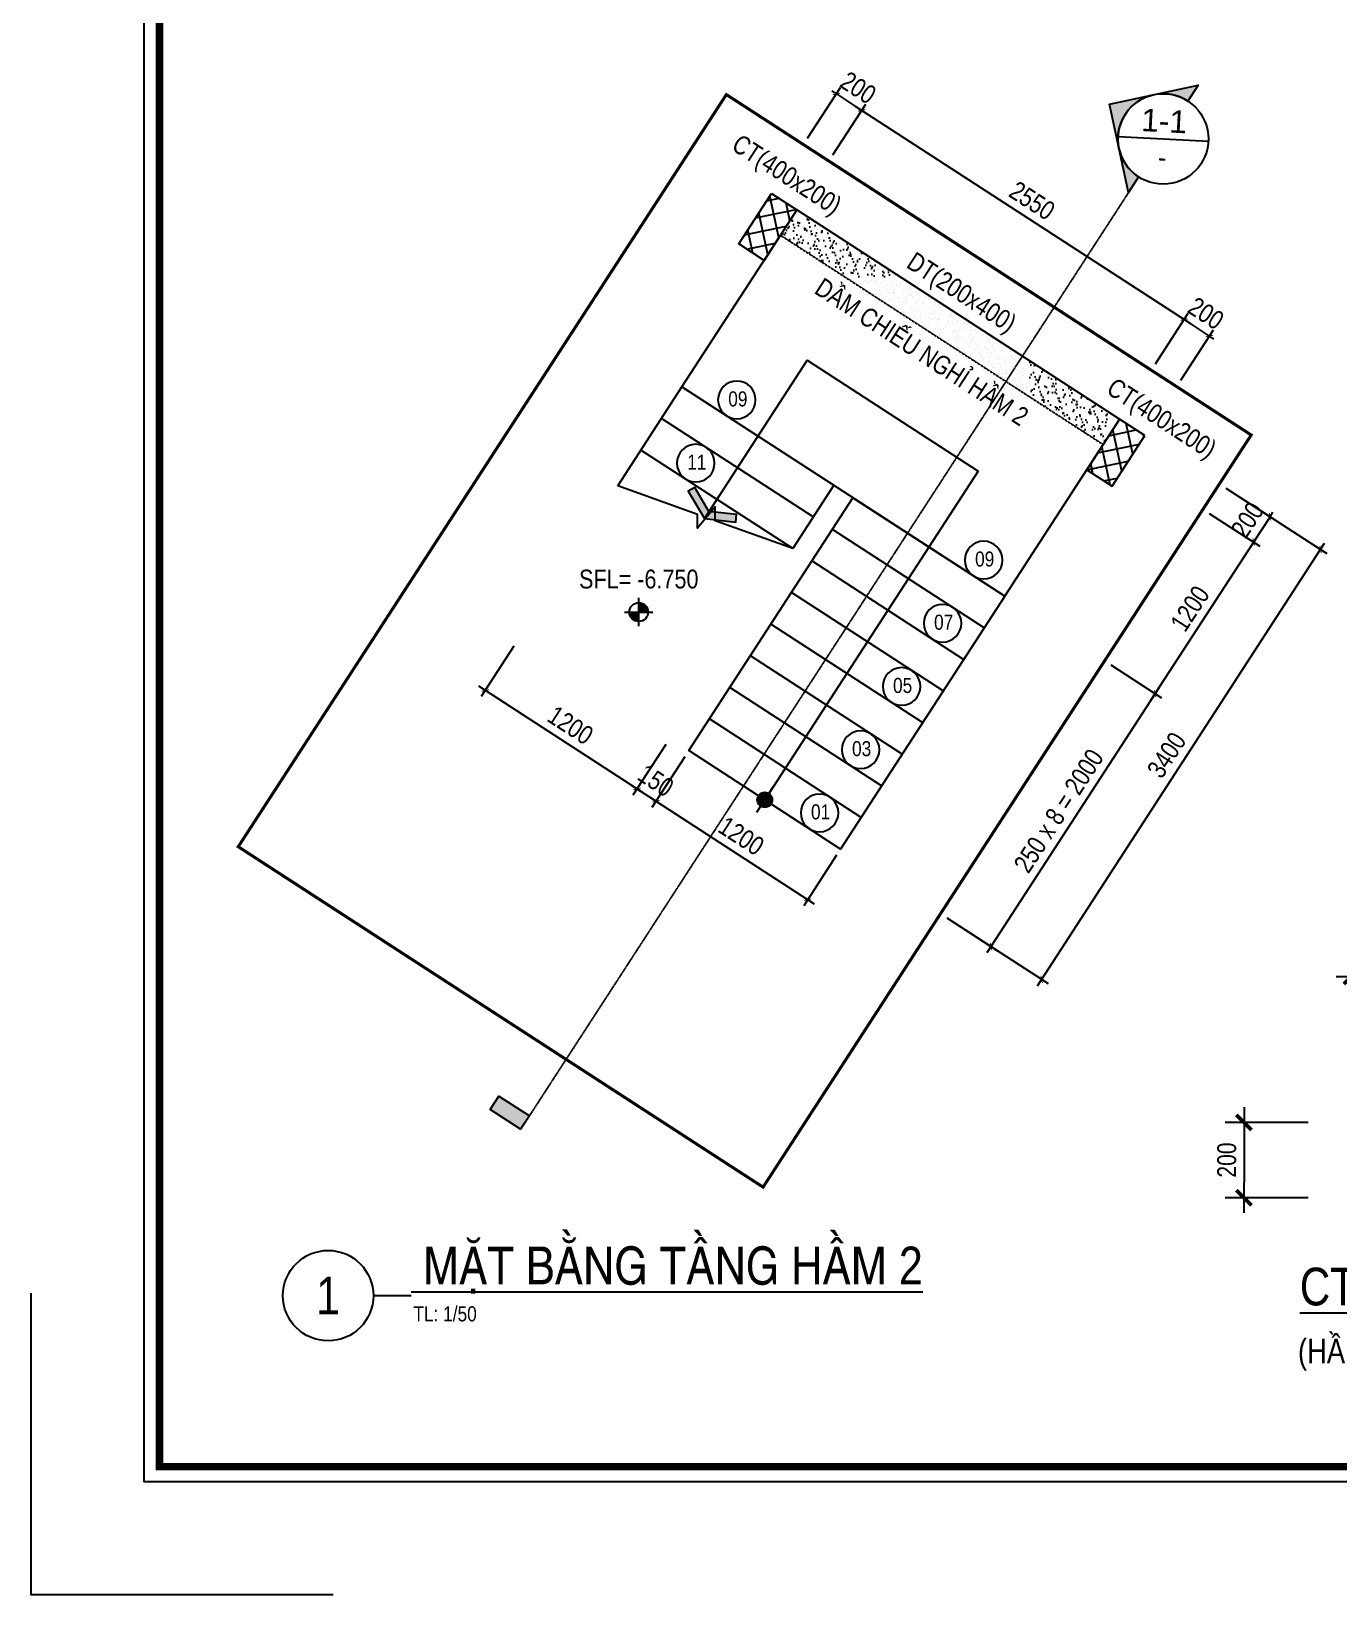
# Model space of a CAD drawing. Header units: millimetres. Extents: x 379264 to 1158416, y -283062 to 356890.
# Drawn here: x 1114380 to 1123054, y -31152 to -20778 of the extents above; entities that cross this region are included whole.
import ezdxf
from ezdxf.enums import TextEntityAlignment as Align

# ---------------------------------------------------------------- set-up
doc = ezdxf.new("R2010")
doc.units = ezdxf.units.MM
for name, pattern in [('BLOCK A - CHI TIET THANG 4$0$HIDDEN', [0.375, 0.25, -0.125]), ('CHI TIET THANG SAN VUON$0$$0$HIDDEN', [0.375, 0.25, -0.125]), ('HIDDEN', [9.525, 6.35, -3.175])]:
    doc.linetypes.add(name, pattern=pattern)
for name, color, linetype in [('01PM. TEXT A', 3, 'Continuous'), ('02PM. TEXT B', 4, 'Continuous'), ('04PM. THIN', 7, 'Continuous'), ('05PM. FRAME', 4, 'Continuous'), ('06PM. HIDDEN', 4, 'HIDDEN'), ('07PM. WACO', 6, 'Continuous'), ('08PM. SSS X', 6, 'Continuous'), ('10PM. REBAR', 1, 'Continuous'), ('11PM. DIM', 2, 'Continuous'), ('13PM. HATCH', 8, 'Continuous'), ('CHI TIET THANG SAN VUON$0$Number Step', 94, 'Continuous')]:
    doc.layers.add(name, color=color, linetype=linetype)
doc.styles.add('[PMDC2013]STYLE', font='arial.ttf', dxfattribs={"width": 0.8})
doc.styles.add('CHI TIET THANG SAN VUON$0$$0$Title Block Bold', font='VHELVEB_0.TTF')
doc.styles.add('CHI TIET THANG SAN VUON$0$VNI-HelveC', font='VHELVCN_0.TTF')
doc.styles.add('CHI TIET THANG SAN VUON$0$VNI-HelveCB', font='VHELVCB_0.TTF')
doc.dimstyles.new('20', dxfattribs={"dimtxt": 250, "dimasz": 200, "dimexe": 250, "dimexo": 0, "dimgap": 100, "dimtad": 1, "dimdec": 0, "dimlfac": 0.2, "dimzin": 0, "dimdsep": 46, "dimtxsty": '[PMDC2013]STYLE', "dimblk": 'TICK', "dimcen": 0, "dimdle": 300, "dimclrd": 2, "dimclre": 2, "dimclrt": 4, "dimadec": 0, "dimazin": 0, "dimtfac": 0.004, "dimtdec": 0, "dimtix": 1, "dimtmove": 2, "dimatfit": 3, "dimldrblk": 'TICK', "dimfxl": 1, "dimtvp": 0.8, "dimtolj": 1, "dimtzin": 0, "dimarcsym": 0})
doc.dimstyles.new('BLOCK A - CHI TIET THANG 1$0$Dim 50 (A1-A2)', dxfattribs={"dimscale": 50, "dimtxt": 2.5, "dimasz": 0.7, "dimexe": 1, "dimexo": 1, "dimgap": 1, "dimtad": 1, "dimdec": 0, "dimzin": 12, "dimdsep": 46, "dimtxsty": '[PMDC2013]STYLE', "dimblk": 'ARCHTICK', "dimcen": 0, "dimdle": 1, "dimclrd": 2, "dimclre": 2, "dimclrt": 4, "dimadec": 0, "dimazin": 0, "dimtfac": 1, "dimtdec": 0, "dimtix": 1, "dimtmove": 2, "dimatfit": 3, "dimldrblk": 'ARCHTICK', "dimfxl": 1, "dimtolj": 1, "dimtzin": 0, "dimarcsym": 0})

# ---------------------------------------------------------------- blocks, each defined once
blk = doc.blocks.new('CHI TIET THANG SAN VUON$0$HTT-Title')
at = {"lineweight": -2}
blk.add_line((6, 0), (11, 0), dxfattribs=at)
at = {"linetype": 'ByBlock', "lineweight": -2}
blk.add_circle((0, 0), 6, dxfattribs=at)
at = {"linetype": 'ByBlock', "lineweight": -2, "style": 'CHI TIET THANG SAN VUON$0$VNI-HelveCB'}
blk.add_attdef('DWG.NAME', text='', height=5, dxfattribs=at).set_placement((11, 0), align=Align.BOTTOM_LEFT)
blk.add_attdef('NUMBER', text='', height=5, dxfattribs=at).set_placement((0, 0), align=Align.MIDDLE_CENTER)
at = {"linetype": 'ByBlock', "lineweight": -2, "style": 'CHI TIET THANG SAN VUON$0$VNI-HelveC'}
blk.add_attdef('SCALE', text='', height=2, dxfattribs=at).set_placement((11.32, -1.41), align=Align.TOP_LEFT)
blk = doc.blocks.new('MB Ham 2$0$Arrow 60')
at = {"linetype": 'ByBlock', "lineweight": -2}
h = blk.add_hatch(color=0, dxfattribs=at)
h.paths.add_polyline_path([(1.88, 0.94), (1.65, 1.38), (0, 0.56), (-1.65, 1.38), (-1.88, 0.94), (0, 0)], flags=17)
h.paths.add_polyline_path([(1.65, 1.38), (1.88, 0.94), (0, 0), (-1.88, 0.94), (-1.65, 1.38), (0, 0.56)])
blk.add_hatch(color=0, dxfattribs=at).paths.add_polyline_path([(1.65, 1.38), (1.88, 0.94), (0, 0), (-1.88, 0.94), (-1.65, 1.38), (0, 0.56)])
at = {"color": 0, "linetype": 'ByBlock', "lineweight": -2}
blk.add_lwpolyline([(1.65, 1.38), (1.88, 0.94), (0, 0), (-1.88, 0.94), (-1.65, 1.38), (0, 0.56)], close=True, dxfattribs=at)
blk = doc.blocks.new('MB Ham 2$0$Dot')
at = {"linetype": 'ByBlock', "lineweight": -2}
h = blk.add_hatch(color=0, dxfattribs=at)
edge = h.paths.add_edge_path()
edge.add_arc((0, 0), 0.5, 0, 360)
at = {"color": 0, "linetype": 'ByBlock', "lineweight": -2}
blk.add_line((0, -1), (0, 1), dxfattribs=at)
blk.add_circle((0, 0), 0.5, dxfattribs=at)
blk = doc.blocks.new('_ArchTick')
at = {"color": 0, "linetype": 'ByBlock', "const_width": 0.15}
blk.add_lwpolyline([(-0.5, -0.5), (0.5, 0.5)], dxfattribs=at)
blk = doc.blocks.new('*D1445')
at = {"layer": '11PM. DIM', "color": 2, "lineweight": -2, "transparency": 16777216}
for p, q in [((1118715, -25593), (1118497, -25928)), ((1118483, -25859), (1119573, -26567)), ((1119722, -26246), (1119504, -26582))]:
    blk.add_line(p, q, dxfattribs=at)
at = {"layer": 'Defpoints', "color": 0, "transparency": 16777216}
for p in [(1118742, -25551), (1119749, -26204), (1119531, -26540)]:
    blk.add_point(p, dxfattribs=at)
at = {"layer": '11PM. DIM', "color": 2, "lineweight": -2, "transparency": 16777216, "xscale": 35, "yscale": 35, "zscale": 35}
for p, rotation in [((1118525, -25887), 147.0250436049412), ((1119531, -26540), 327.0250436049412)]:
    blk.add_blockref('_ArchTick', p, dxfattribs=dict(at, rotation=rotation))
at = {"layer": '11PM. DIM', "color": 4, "transparency": 16777216, "insert": (1119090, -26118), "char_height": 125, "attachment_point": 5, "rotation": 327.025, "style": '[PMDC2013]STYLE'}
blk.add_mtext('\\A1;1200', dxfattribs=at)
blk = doc.blocks.new('*D1446')
at = {"layer": '11PM. DIM', "color": 2, "lineweight": -2, "transparency": 16777216}
for p, q in [((1117582, -24858), (1117364, -25193)), ((1118440, -25832), (1117350, -25124)), ((1118589, -25511), (1118371, -25847))]:
    blk.add_line(p, q, dxfattribs=at)
at = {"layer": 'Defpoints', "color": 0, "transparency": 16777216}
for p in [(1117609, -24816), (1117392, -25152), (1118616, -25469)]:
    blk.add_point(p, dxfattribs=at)
at = {"layer": '11PM. DIM', "color": 2, "lineweight": -2, "transparency": 16777216, "xscale": 35, "yscale": 35, "zscale": 35}
for p, rotation in [((1117392, -25152), 147.0250436049412), ((1118398, -25805), 327.0250436049412)]:
    blk.add_blockref('_ArchTick', p, dxfattribs=dict(at, rotation=rotation))
at = {"layer": '11PM. DIM', "color": 4, "transparency": 16777216, "insert": (1117957, -25383), "char_height": 125, "attachment_point": 5, "rotation": 327.025, "style": '[PMDC2013]STYLE'}
blk.add_mtext('\\A1;1200', dxfattribs=at)
blk = doc.blocks.new('*D1447')
at = {"layer": '11PM. DIM', "color": 2, "lineweight": -2, "transparency": 16777216}
for p, q in [((1118589, -25511), (1118371, -25847)), ((1118715, -25593), (1118497, -25928)), ((1118398, -25805), (1118369, -25786)), ((1118398, -25805), (1118525, -25887)), ((1118525, -25887), (1118554, -25906))]:
    blk.add_line(p, q, dxfattribs=at)
at = {"layer": 'Defpoints', "color": 0, "transparency": 16777216}
for p in [(1118616, -25469), (1118742, -25551), (1118525, -25887)]:
    blk.add_point(p, dxfattribs=at)
at = {"layer": '11PM. DIM', "color": 2, "lineweight": -2, "transparency": 16777216, "xscale": 35, "yscale": 35, "zscale": 35}
for p, rotation in [((1118398, -25805), 327.0250436049412), ((1118525, -25887), 147.0250436049412)]:
    blk.add_blockref('_ArchTick', p, dxfattribs=dict(at, rotation=rotation))
at = {"layer": '11PM. DIM', "color": 4, "transparency": 16777216, "insert": (1118523, -25750), "char_height": 125, "attachment_point": 5, "rotation": 327.025, "style": '[PMDC2013]STYLE'}
blk.add_mtext('\\A1;150', dxfattribs=at)
blk = doc.blocks.new('*D1448')
at = {"layer": '11PM. DIM', "color": 2, "lineweight": -2, "transparency": 16777216}
for p, q in [((1119698, -21597), (1119916, -21261)), ((1119846, -21276), (1122070, -22718)), ((1121837, -22985), (1122055, -22649))]:
    blk.add_line(p, q, dxfattribs=at)
at = {"layer": 'Defpoints', "color": 0, "transparency": 16777216}
for p in [(1119671, -21639), (1122028, -22691), (1121810, -23027)]:
    blk.add_point(p, dxfattribs=at)
at = {"layer": '11PM. DIM', "color": 2, "lineweight": -2, "transparency": 16777216, "xscale": 35, "yscale": 35, "zscale": 35}
for p, rotation in [((1119888, -21303), 147.0250436049412), ((1122028, -22691), 327.0250436049412)]:
    blk.add_blockref('_ArchTick', p, dxfattribs=dict(at, rotation=rotation))
at = {"layer": '11PM. DIM', "color": 4, "transparency": 16777216, "insert": (1121020, -21902), "char_height": 125, "attachment_point": 5, "rotation": 327.025, "style": '[PMDC2013]STYLE'}
blk.add_mtext('\\A1;2550', dxfattribs=at)
blk = doc.blocks.new('*D1449')
at = {"layer": '11PM. DIM', "color": 2, "lineweight": -2, "transparency": 16777216}
for p, q in [((1121837, -22985), (1122055, -22649)), ((1122028, -22691), (1121998, -22672)), ((1122028, -22691), (1122195, -22800)), ((1122005, -23094), (1122223, -22758)), ((1122195, -22800), (1122225, -22819))]:
    blk.add_line(p, q, dxfattribs=at)
at = {"layer": 'Defpoints', "color": 0, "transparency": 16777216}
for p in [(1122195, -22800), (1121810, -23027), (1121978, -23136)]:
    blk.add_point(p, dxfattribs=at)
at = {"layer": '11PM. DIM', "color": 2, "lineweight": -2, "transparency": 16777216, "xscale": 35, "yscale": 35, "zscale": 35}
for p, rotation in [((1122028, -22691), 327.0250436049412), ((1122195, -22800), 147.0250436049412)]:
    blk.add_blockref('_ArchTick', p, dxfattribs=dict(at, rotation=rotation))
at = {"layer": '11PM. DIM', "color": 4, "transparency": 16777216, "insert": (1122173, -22650), "char_height": 125, "attachment_point": 5, "rotation": 327.025, "style": '[PMDC2013]STYLE'}
blk.add_mtext('\\A1;200', dxfattribs=at)
blk = doc.blocks.new('*D1450')
at = {"layer": '11PM. DIM', "color": 2, "lineweight": -2, "transparency": 16777216}
for p, q in [((1122304, -23809), (1122640, -24027)), ((1122195, -23977), (1122531, -24194)), ((1122598, -23999), (1122489, -24167)), ((1122598, -23999), (1122617, -23970)), ((1122489, -24167), (1122470, -24196))]:
    blk.add_line(p, q, dxfattribs=at)
at = {"layer": 'Defpoints', "color": 0, "transparency": 16777216}
for p in [(1122262, -23782), (1122153, -23949), (1122489, -24167)]:
    blk.add_point(p, dxfattribs=at)
at = {"layer": '11PM. DIM', "color": 2, "lineweight": -2, "transparency": 16777216, "xscale": 35, "yscale": 35, "zscale": 35}
for p, rotation in [((1122598, -23999), 237.0250436115724), ((1122489, -24167), 57.0250436115724)]:
    blk.add_blockref('_ArchTick', p, dxfattribs=dict(at, rotation=rotation))
at = {"layer": '11PM. DIM', "color": 4, "transparency": 16777216, "insert": (1122448, -24021), "char_height": 125, "attachment_point": 5, "rotation": 57.025, "style": '[PMDC2013]STYLE'}
blk.add_mtext('\\A1;200', dxfattribs=at)
blk = doc.blocks.new('*D1451')
at = {"layer": '11PM. DIM', "color": 2, "lineweight": -2, "transparency": 16777216}
for p, q in [((1121542, -24983), (1121878, -25201)), ((1121863, -25132), (1120720, -26894)), ((1120453, -26661), (1120789, -26879))]:
    blk.add_line(p, q, dxfattribs=at)
at = {"layer": 'Defpoints', "color": 0, "transparency": 16777216}
for p in [(1121500, -24956), (1120411, -26634), (1120747, -26852)]:
    blk.add_point(p, dxfattribs=at)
at = {"layer": '11PM. DIM', "color": 2, "lineweight": -2, "transparency": 16777216, "xscale": 35, "yscale": 35, "zscale": 35}
for p, rotation in [((1121836, -25174), 57.02504361157239), ((1120747, -26852), 237.0250436115724)]:
    blk.add_blockref('_ArchTick', p, dxfattribs=dict(at, rotation=rotation))
at = {"layer": '11PM. DIM', "color": 4, "transparency": 16777216, "insert": (1121196, -25951), "char_height": 125, "attachment_point": 5, "rotation": 57.025, "style": '[PMDC2013]STYLE'}
blk.add_mtext('\\A1;250 x 8 = 2000', dxfattribs=at)
blk = doc.blocks.new('*D1452')
at = {"layer": '11PM. DIM', "color": 2, "lineweight": -2, "transparency": 16777216}
for p, q in [((1122304, -23809), (1122975, -24244)), ((1121055, -27111), (1122960, -24175)), ((1120453, -26661), (1121125, -27097))]:
    blk.add_line(p, q, dxfattribs=at)
at = {"layer": 'Defpoints', "color": 0, "transparency": 16777216}
for p in [(1122262, -23782), (1122933, -24217), (1120411, -26634)]:
    blk.add_point(p, dxfattribs=at)
at = {"layer": '11PM. DIM', "color": 2, "lineweight": -2, "transparency": 16777216, "xscale": 35, "yscale": 35, "zscale": 35}
for p, rotation in [((1122933, -24217), 57.0250436115724), ((1121083, -27069), 237.0250436115724)]:
    blk.add_blockref('_ArchTick', p, dxfattribs=dict(at, rotation=rotation))
at = {"layer": '11PM. DIM', "color": 4, "transparency": 16777216, "insert": (1121912, -25581), "char_height": 125, "attachment_point": 5, "rotation": 57.025, "style": '[PMDC2013]STYLE'}
blk.add_mtext('\\A1;3400', dxfattribs=at)
blk = doc.blocks.new('*D1453')
at = {"layer": '11PM. DIM', "color": 2, "lineweight": -2, "transparency": 16777216}
for p, q in [((1119530, -21488), (1119748, -21152)), ((1119721, -21194), (1119691, -21175)), ((1119698, -21597), (1119916, -21261)), ((1119721, -21194), (1119888, -21303)), ((1119888, -21303), (1119918, -21322))]:
    blk.add_line(p, q, dxfattribs=at)
at = {"layer": 'Defpoints', "color": 0, "transparency": 16777216}
for p in [(1119888, -21303), (1119503, -21530), (1119671, -21639)]:
    blk.add_point(p, dxfattribs=at)
at = {"layer": '11PM. DIM', "color": 2, "lineweight": -2, "transparency": 16777216, "xscale": 35, "yscale": 35, "zscale": 35}
for p, rotation in [((1119721, -21194), 327.0250436049412), ((1119888, -21303), 147.0250436049412)]:
    blk.add_blockref('_ArchTick', p, dxfattribs=dict(at, rotation=rotation))
at = {"layer": '11PM. DIM', "color": 4, "transparency": 16777216, "insert": (1119866, -21153), "char_height": 125, "attachment_point": 5, "rotation": 327.025, "style": '[PMDC2013]STYLE'}
blk.add_mtext('\\A1;200', dxfattribs=at)
blk = doc.blocks.new('*D1454')
at = {"layer": '11PM. DIM', "color": 2, "lineweight": -2, "transparency": 16777216}
for p, q in [((1122195, -23977), (1122531, -24194)), ((1121808, -25216), (1122516, -24125)), ((1121542, -24983), (1121878, -25201))]:
    blk.add_line(p, q, dxfattribs=at)
at = {"layer": 'Defpoints', "color": 0, "transparency": 16777216}
for p in [(1122153, -23949), (1122489, -24167), (1121500, -24956)]:
    blk.add_point(p, dxfattribs=at)
at = {"layer": '11PM. DIM', "color": 2, "lineweight": -2, "transparency": 16777216, "xscale": 35, "yscale": 35, "zscale": 35}
for p, rotation in [((1122489, -24167), 57.02504361157242), ((1121836, -25174), 237.0250436115724)]:
    blk.add_blockref('_ArchTick', p, dxfattribs=dict(at, rotation=rotation))
at = {"layer": '11PM. DIM', "color": 4, "transparency": 16777216, "insert": (1122067, -24609), "char_height": 125, "attachment_point": 5, "rotation": 57.025, "style": '[PMDC2013]STYLE'}
blk.add_mtext('\\A1;1200', dxfattribs=at)
blk = doc.blocks.new('CHI TIET THANG SAN VUON$0$13123123213')
at = {"linetype": 'ByBlock'}
h = blk.add_hatch(color=0, dxfattribs=at)
h.paths.add_polyline_path([(0, 1), (0, 0), (1, 0, 0.414214)])
h.paths.add_polyline_path([(0, 0), (-1, 0, 0.414214), (0, -1)])
at = {"color": 0, "linetype": 'ByBlock'}
for p, q in [((-1.5, 0), (1.5, 0)), ((0, -1.5), (0, 1.5))]:
    blk.add_line(p, q, dxfattribs=at)
blk.add_circle((0, 0), 1, dxfattribs=at)
at = {"color": 0, "linetype": 'ByBlock', "lineweight": -2, "style": 'CHI TIET THANG SAN VUON$0$VNI-HelveC'}
for tag, p in [('TEXT1', (0, 10.5)), ('TEXT2', (0, 7)), ('TEXT3', (0, 3.5))]:
    blk.add_attdef(tag, text='', height=2, dxfattribs=at).set_placement(p, align=Align.MIDDLE_CENTER)
blk = doc.blocks.new('CHI TIET THANG SAN VUON$0$Number Step')
at = {"color": 0, "linetype": 'ByBlock'}
blk.add_circle((0, 0), 2.5, dxfattribs=at)
at = {"color": 0, "linetype": 'ByBlock', "lineweight": -2, "style": 'CHI TIET THANG SAN VUON$0$VNI-HelveCB'}
blk.add_attdef('TEXT', text='', height=2, dxfattribs=at).set_placement((0, 0), align=Align.MIDDLE)
blk = doc.blocks.new('CHG_XX_Khung ten')
blk.add_lwpolyline([(15, 579), (826, 579), (826, 15), (15, 15)], close=True)
at = {"color": 4, "linetype": 'Continuous', "const_width": 1}
blk.add_lwpolyline([(17, 577), (824, 577), (824, 17), (17, 17)], close=True, dxfattribs=at)
at = {"layer": 'Defpoints', "color": 1, "ltscale": 2}
blk.add_lwpolyline([(40.06, 0), (0, 0), (0, 40)], dxfattribs=at)
blk = doc.blocks.new('TICK')
at = {"color": 0, "linetype": 'ByBlock'}
blk.add_line((1, 0), (-1, 0), dxfattribs=at)
at = {"color": 7, "linetype": 'ByBlock', "const_width": 0.25}
blk.add_lwpolyline([(-0.5, -0.5), (0.5, 0.5)], dxfattribs=at)
blk = doc.blocks.new('*D530')
at = {"layer": '11PM. DIM', "color": 2, "lineweight": -2, "transparency": 16777216}
for p, q in [((591912, -17457), (591912, -16431)), ((593912, -17457), (593912, -16431)), ((592112, -16681), (593712, -16681))]:
    blk.add_line(p, q, dxfattribs=at)
at = {"layer": 'Defpoints', "color": 0, "transparency": 16777216}
for p in [(593912, -16681), (591912, -17457), (593912, -17457)]:
    blk.add_point(p, dxfattribs=at)
at = {"layer": '11PM. DIM', "color": 2, "lineweight": -2, "transparency": 16777216, "xscale": 200, "yscale": 200, "zscale": 200, "rotation": 180}
blk.add_blockref('TICK', (591912, -16681), dxfattribs=at)
at = {"layer": '11PM. DIM', "color": 2, "lineweight": -2, "transparency": 16777216, "xscale": 200, "yscale": 200, "zscale": 200}
blk.add_blockref('TICK', (593912, -16681), dxfattribs=at)
at = {"layer": '11PM. DIM', "color": 4, "transparency": 16777216, "insert": (592912, -16453), "char_height": 250, "attachment_point": 5, "style": '[PMDC2013]STYLE'}
blk.add_mtext('\\A1;400', dxfattribs=at)
blk = doc.blocks.new('*D531')
at = {"layer": '11PM. DIM', "color": 2, "lineweight": -2, "transparency": 16777216}
for p, q in [((591338, -18616), (590238, -18616)), ((590488, -18816), (590488, -19416)), ((591338, -19616), (590238, -19616))]:
    blk.add_line(p, q, dxfattribs=at)
at = {"layer": 'Defpoints', "color": 0, "transparency": 16777216}
for p in [(591338, -18616), (590488, -19616), (591338, -19616)]:
    blk.add_point(p, dxfattribs=at)
at = {"layer": '11PM. DIM', "color": 2, "lineweight": -2, "transparency": 16777216, "xscale": 200, "yscale": 200, "zscale": 200}
for p, rotation in [((590488, -18616), 90), ((590488, -19616), 270)]:
    blk.add_blockref('TICK', p, dxfattribs=dict(at, rotation=rotation))
at = {"layer": '11PM. DIM', "color": 4, "transparency": 16777216, "insert": (590260, -19116), "char_height": 250, "attachment_point": 5, "rotation": 90, "style": '[PMDC2013]STYLE'}
blk.add_mtext('\\A1;200', dxfattribs=at)
blk = doc.blocks.new('*U581')
at = {"layer": '08PM. SSS X'}
blk.add_lwpolyline([(230, 150), (1770, 150, 0.414214), (1850, 230), (1850, 770, 0.414214), (1770, 850), (230, 850, 0.414214), (150, 770), (150, 230, 0.414214)], format="xyb", close=True, dxfattribs=at)
blk = doc.blocks.new('*U1443')
h = blk.add_hatch(color=256)
edge = h.paths.add_edge_path()
edge.add_line((-300, -520), (-424, -735))
edge.add_line((-424, -735), (-735, 424))
edge.add_line((-735, 424), (424, 735))
edge.add_line((424, 735), (300, 520))
edge.add_arc((0, 0), 600, 60, 240)
blk.add_hatch(color=256).paths.add_polyline_path([(-8249, -13328), (-8142, -13142), (-7726, -13382), (-7833, -13568)])
blk.add_line((-600, 0), (600, 0))
at = {"linetype": 'CHI TIET THANG SAN VUON$0$$0$HIDDEN', "ltscale": 10}
blk.add_line((-300, -520), (-7833, -13568), dxfattribs=at)
blk.add_lwpolyline([(-300, -520), (-424, -735), (-735, 424), (424, 735), (300, 520, 1)], format="xyb", close=True)
blk.add_lwpolyline([(-8249, -13328), (-8142, -13142), (-7726, -13382), (-7833, -13568)], close=True)
blk.add_circle((0, 0), 600)
at = {"style": 'CHI TIET THANG SAN VUON$0$$0$Title Block Bold', "flags": 8}
blk.add_attdef('VIEWNUMBER', text='', height=300, dxfattribs=at).set_placement((0, 0), align=Align.BOTTOM_CENTER)
blk.add_attdef('DRAWINGREFERENCE', text='', height=250, dxfattribs=at).set_placement((0, -120), align=Align.TOP_CENTER)
blk = doc.blocks.new('A$C3D863BF7')
at = {"layer": '04PM. THIN', "linetype": 'ByBlock'}
for p, q in [((2261.2, -578.6), (1000, -578.6)), ((1770, -1928.6), (230, -1388.6)), ((230, -1928.6), (1770, -1388.6)), ((1700, -1658.6), (3549.5, -1658.6))]:
    blk.add_line(p, q, dxfattribs=at)
at = {"layer": '04PM. THIN'}
blk.add_line((1000, -1928.6), (1000, -578.6), dxfattribs=at)
at = {"layer": '04PM. THIN', "const_width": 60}
for points in [[(200, -1388.6, 1), (260, -1388.6, 1)], [(970, -1388.6, 1), (1030, -1388.6, 1)], [(1740, -1388.6, 1), (1800, -1388.6, 1)], [(200, -1928.6, 1), (260, -1928.6, 1)], [(970, -1928.6, -1), (1030, -1928.6, -1)], [(1740, -1928.6, 1), (1800, -1928.6, 1)]]:
    blk.add_lwpolyline(points, format="xyb", close=True, dxfattribs=at)
at = {"layer": '05PM. FRAME'}
for p, q in [((2000, -1158.6), (0, -1158.6)), ((0, -1158.6), (0, -2158.6)), ((2000, -2158.6), (2000, -1158.6)), ((0, -2158.6), (2000, -2158.6))]:
    blk.add_line(p, q, dxfattribs=at)
at = {"layer": '07PM. WACO'}
for p, q in [((150, -1421.9), (315.3, -1587.2)), ((263.5, -1308.4), (428.8, -1473.7))]:
    blk.add_line(p, q, dxfattribs=at)
at = {"layer": '10PM. REBAR'}
blk.add_line((1761.6, -1747), (1938.4, -1570.2), dxfattribs=at)
at = {"layer": '08PM. SSS X'}
blk.add_blockref('*U581', (0, -2158.6), dxfattribs=at)
at = {"layer": '01PM. TEXT A', "style": '[PMDC2013]STYLE', "width": 0.8}
blk.add_text('%%UCT (400x200)', height=500, dxfattribs=at).set_placement((1024.4, -3587.6), align=Align.CENTER)
at = {"layer": '02PM. TEXT B', "color": 4, "style": '[PMDC2013]STYLE', "width": 0.8}
for s, height, p in [('6%%C16', 250, (1500, -473.6)), ('%%C6a200', 250, (2475.5, -1553.6)), ('(HẦM 2 -> TẦNG 1)', 325, (-707.6, -4356.3))]:
    blk.add_text(s, height=height, dxfattribs=at).set_placement(p)
at = {"layer": '11PM. DIM'}
for p1, p2, distance, picture, middle in [((0, 0), (2000, 0), 776.8, '*D530', (1000, 1004.4)), ((-573.7, -1158.6), (-573.7, -2158.6), -850, '*D531', (-1651.3, -1658.6))]:
    dim = blk.add_aligned_dim(p1=p1, p2=p2, distance=distance, dimstyle='20', override={"dimtxsty": '[PMDC2013]STYLE'}, dxfattribs=at)
    dim.commit()
    dim.dimension.update_dxf_attribs({"geometry": picture, "text_midpoint": middle, "insert": (-591911.7, 17457.4)})

msp = doc.modelspace()

# ---------------------------------------------------------------- hatches: boundary and pattern name
at = {"layer": '13PM. HATCH'}
h = msp.add_hatch(dxfattribs=at)
h.set_pattern_fill('ANSI37', color=256, scale=30, angle=237.025044, style=0)
h.set_pattern_definition([(282.02504, (1120068.99, 3686.94), (93.1599, 19.8443), []), (12.02504, (1120068.99, 3686.94), (-19.8443, 93.1599), [])])
h.paths.add_polyline_path([(1119290.81, -21853.96), (1119458.6, -21962.81), (1119240.89, -22298.38), (1119073.1, -22189.52)])
h = msp.add_hatch(dxfattribs=at)
h.set_pattern_fill('AR-SAND', color=256, scale=1.5, angle=102.025044, style=0)
h.set_pattern_definition([(139.525044, (1031462.43, -149129.97), (-71.301055, -17.641977), [0, -57.912, 0, -64.77, 0, -61.9125]), (109.525044, (1031462.43, -149129.97), (-119.21233, 43.54747), [0, -31.242, 0, -52.197, 0, -20.0025]), (69.525044, (1031472.19, -149175.806), (-24.930056, 116.000387), [0, -19.05, 0, -68.58, 0, -89.535]), (59.52504, (1031472.19, -149175.81), (-56.56744, 105.05348), [0, -9.525, 0, -44.958, 0, -51.435])])
h.paths.add_polyline_path([(1119349.74, -22130.59), (1121488.96, -23518.49), (1121597.81, -23350.71), (1119458.6, -21962.81)])
h = msp.add_hatch(dxfattribs=at)
h.set_pattern_fill('ANSI37', color=256, scale=30, angle=237.025044, style=0)
h.set_pattern_definition([(282.02504, (1120065.71, 3689.07), (93.1599, 19.8443), []), (12.02504, (1120065.71, 3689.07), (-19.8443, 93.1599), [])])
h.paths.add_polyline_path([(1121767.27, -23460.65), (1121599.49, -23351.8), (1121381.78, -23687.36), (1121549.56, -23796.21)])

# ---------------------------------------------------------------- linework, layer by layer
at = {"linetype": 'BLOCK A - CHI TIET THANG 4$0$HIDDEN', "ltscale": 10, "const_width": 20}
msp.add_lwpolyline([(1122472.78, -23456.79), (1118991.03, -21197.88), (1115752.93, -26188.88), (1119234.68, -28447.8)], close=True, dxfattribs=at)
at = {"layer": '05PM. FRAME', "ltscale": 0.25}
for p, q in [((1121599.49, -23351.8), (1119458.6, -21962.81)), ((1118696.61, -23137.28), (1119349.74, -22130.59)), ((1120837.51, -24526.27), (1118696.61, -23137.28)), ((1120837.51, -24526.27), (1121490.64, -23519.58))]:
    msp.add_line(p, q, dxfattribs=at)
for points in [[(1118270.32, -23794.35), (1118696.61, -23137.28), (1119703.3, -23790.41), (1119431.17, -24209.87)], [(1119431.17, -24209.87), (1118916.85, -24025.77), (1118916.36, -23934.4), (1118799.65, -24075.01), (1118799.16, -23983.65), (1118270.32, -23794.35)]]:
    msp.add_lwpolyline(points, dxfattribs=at)
msp.add_lwpolyline([(1120837.51, -24526.27), (1119748.96, -26204.09), (1118742.27, -25550.96), (1119830.82, -23873.14)], close=True, dxfattribs=at)
at = {"layer": '06PM. HIDDEN', "linetype": 'HIDDEN', "ltscale": 0.25}
msp.add_line((1119349.74, -22130.59), (1121490.64, -23519.58), dxfattribs=at)
at = {"layer": '07PM. WACO'}
for points in [[(1119290.81, -21853.96), (1119458.6, -21962.81), (1119240.89, -22298.38), (1119073.1, -22189.52)], [(1121767.27, -23460.65), (1121599.49, -23351.8), (1121381.78, -23687.36), (1121549.56, -23796.21)]]:
    msp.add_lwpolyline(points, close=True, dxfattribs=at)
at = {"layer": '13PM. HATCH'}
for p, q in [((1119526.52, -22960.5), (1118845.08, -24010.84)), ((1119526.52, -22960.5), (1120660.73, -23696.36)), ((1119567.24, -24000.14), (1118560.55, -23347.01)), ((1119431.17, -24209.87), (1118424.48, -23556.74)), ((1120660.73, -23696.36), (1119245.62, -25877.52)), ((1120701.44, -24736), (1119694.75, -24082.87)), ((1120565.37, -24945.72), (1119558.68, -24292.6)), ((1120429.3, -25155.45), (1119422.61, -24502.32)), ((1120293.24, -25365.18), (1119286.55, -24712.05)), ((1120157.17, -25574.9), (1119150.48, -24921.78)), ((1120021.1, -25784.63), (1119014.41, -25131.5)), ((1119885.03, -25994.36), (1118878.34, -25341.23))]:
    msp.add_line(p, q, dxfattribs=at)

# ---------------------------------------------------------------- block references
at = {"layer": '01PM. TEXT A'}
ref = msp.add_blockref('CHI TIET THANG SAN VUON$0$HTT-Title', (1116349.2, -29167.68), dxfattribs=dict(at, xscale=50, yscale=50, zscale=50))
ref.add_attrib('NUMBER', '1', dxfattribs={"layer": '0', "color": 0, "linetype": 'ByBlock', "lineweight": -2, "height": 250, "style": 'CHI TIET THANG SAN VUON$0$VNI-HelveCB'}).set_placement((1116349.2, -29167.68), align=Align.MIDDLE_CENTER)
ref.add_attrib('DWG.NAME', '%%u MAËT BAÈNG TAÀNG HAÀM 2', dxfattribs={"layer": '0', "color": 3, "linetype": 'ByBlock', "lineweight": -2, "height": 250, "style": 'CHI TIET THANG SAN VUON$0$VNI-HelveCB'}).set_placement((1116899.2, -29167.68), align=Align.BOTTOM_LEFT)
ref.add_attrib('SCALE', 'TL: 1/50', dxfattribs={"layer": '0', "color": 0, "linetype": 'ByBlock', "lineweight": -2, "height": 100, "style": 'CHI TIET THANG SAN VUON$0$VNI-HelveC'}).set_placement((1116914.97, -29238.37), align=Align.TOP_LEFT)
at = {"layer": '02PM. TEXT B'}
ref = msp.add_blockref('CHI TIET THANG SAN VUON$0$13123123213', (1118409.96, -24631.55), dxfattribs=dict(at, xscale=62.49999999999999, yscale=62.49999999999999, zscale=62.49999999999999))
ref.add_attrib('TEXT3', 'SFL= -6.750', dxfattribs={"layer": '0', "color": 0, "linetype": 'ByBlock', "lineweight": -2, "height": 125, "rotation": 0, "style": 'CHI TIET THANG SAN VUON$0$VNI-HelveC'}).set_placement((1118409.96, -24412.8), align=Align.MIDDLE_CENTER)
at = {"layer": '13PM. HATCH', "zscale": 99.99999999999999}
for name, p, xscale, yscale, rotation in [('MB Ham 2$0$Arrow 60', (1118845.08, -24010.84), -99.99999999999996, 99.99999999999997, 327.0250436077565), ('MB Ham 2$0$Dot', (1119245.62, -25877.52), 99.99999999999999, 99.99999999999999, 147.0250436077564)]:
    msp.add_blockref(name, p, dxfattribs=dict(at, xscale=xscale, yscale=yscale, rotation=rotation))
at = {"layer": 'CHI TIET THANG SAN VUON$0$Number Step'}
ref = msp.add_blockref('CHI TIET THANG SAN VUON$0$Number Step', (1119060.38, -23224.29), dxfattribs=dict(at, xscale=-49.99999999999999, yscale=49.99999999999999, zscale=50, rotation=90))
ref.add_attrib('TEXT', '09', dxfattribs={"layer": '0', "color": 0, "linetype": 'ByBlock', "lineweight": -2, "height": 100, "style": 'CHI TIET THANG SAN VUON$0$VNI-HelveCB'}).set_placement((1119067.31, -23217.36), align=Align.MIDDLE)
ref = msp.add_blockref('CHI TIET THANG SAN VUON$0$Number Step', (1118788.25, -23643.74), dxfattribs=dict(at, xscale=-49.99999999999999, yscale=49.99999999999999, zscale=50, rotation=90))
ref.add_attrib('TEXT', '11', dxfattribs={"layer": '0', "color": 0, "linetype": 'ByBlock', "lineweight": -2, "height": 100, "style": 'CHI TIET THANG SAN VUON$0$VNI-HelveCB'}).set_placement((1118795.18, -23636.81), align=Align.MIDDLE)
ref = msp.add_blockref('CHI TIET THANG SAN VUON$0$Number Step', (1120697.93, -24286.71), dxfattribs=dict(at, xscale=-49.99999999999999, yscale=49.99999999999999, zscale=50, rotation=90))
ref.add_attrib('TEXT', '09', dxfattribs={"layer": '0', "color": 0, "linetype": 'ByBlock', "lineweight": -2, "height": 100, "style": 'CHI TIET THANG SAN VUON$0$VNI-HelveCB'}).set_placement((1120704.86, -24279.78), align=Align.MIDDLE)
ref = msp.add_blockref('CHI TIET THANG SAN VUON$0$Number Step', (1120425.79, -24706.16), dxfattribs=dict(at, xscale=-49.99999999999999, yscale=49.99999999999999, zscale=50, rotation=90))
ref.add_attrib('TEXT', '07', dxfattribs={"layer": '0', "color": 0, "linetype": 'ByBlock', "lineweight": -2, "height": 100, "style": 'CHI TIET THANG SAN VUON$0$VNI-HelveCB'}).set_placement((1120432.73, -24699.23), align=Align.MIDDLE)
ref = msp.add_blockref('CHI TIET THANG SAN VUON$0$Number Step', (1120153.66, -25125.62), dxfattribs=dict(at, xscale=-49.99999999999999, yscale=49.99999999999999, zscale=50, rotation=90))
ref.add_attrib('TEXT', '05', dxfattribs={"layer": '0', "color": 0, "linetype": 'ByBlock', "lineweight": -2, "height": 100, "style": 'CHI TIET THANG SAN VUON$0$VNI-HelveCB'}).set_placement((1120160.59, -25118.68), align=Align.MIDDLE)
ref = msp.add_blockref('CHI TIET THANG SAN VUON$0$Number Step', (1119881.52, -25545.07), dxfattribs=dict(at, xscale=-49.99999999999999, yscale=49.99999999999999, zscale=50, rotation=90))
ref.add_attrib('TEXT', '03', dxfattribs={"layer": '0', "color": 0, "linetype": 'ByBlock', "lineweight": -2, "height": 100, "style": 'CHI TIET THANG SAN VUON$0$VNI-HelveCB'}).set_placement((1119888.46, -25538.14), align=Align.MIDDLE)
ref = msp.add_blockref('CHI TIET THANG SAN VUON$0$Number Step', (1119609.39, -25964.53), dxfattribs=dict(at, xscale=-49.99999999999999, yscale=49.99999999999999, zscale=50, rotation=90))
ref.add_attrib('TEXT', '01', dxfattribs={"layer": '0', "color": 0, "linetype": 'ByBlock', "lineweight": -2, "height": 100, "style": 'CHI TIET THANG SAN VUON$0$VNI-HelveCB'}).set_placement((1119616.32, -25957.59), align=Align.MIDDLE)

# ---------------------------------------------------------------- texts
at = {"layer": '01PM. TEXT A', "style": '[PMDC2013]STYLE', "width": 0.8}
for s, p in [('CT(400x200)', (1119017.27, -21558.73, -0.01)), ('DT(200x400)', (1120177.43, -22339.88, -0.01)), ('DẦM CHIẾU NGHỈ HẦM 2', (1119566.88, -22511.7, -0.01)), ('CT(400x200)', (1121504.27, -23175.01, -0.01))]:
    msp.add_text(s, height=125, rotation=327.025044, dxfattribs=at).set_placement(p)

# ---------------------------------------------------------------- dimensions: what is measured, and where the dimension line sits
at = {"layer": '11PM. DIM'}
for base, p1, p2, angle, picture, middle in [((1119888.36, -21303.25), (1119502.86, -21529.95), (1119670.65, -21638.81), 327.025044, '*D1453', (1119866.41, -21153.33)), ((1122027.57, -22691.14), (1119670.65, -21638.81), (1121809.86, -23026.7), 327.025044, '*D1448', (1121019.91, -21901.71)), ((1122195.35, -22800), (1121809.86, -23026.7), (1121977.64, -23135.56), 327.025044, '*D1449', (1122173.41, -22650.08)), ((1122933.15, -24217.06), (1120411.5, -26633.93), (1122262.02, -23781.64), 237.025044, '*D1452', (1121912.37, -25581.23)), ((1122488.73, -24167.13), (1122262.02, -23781.64), (1122153.17, -23949.42), 237.025044, '*D1450', (1122447.67, -24021.29)), ((1122488.73, -24167.13), (1121500.04, -24956.11), (1122153.17, -23949.42), 57.025044, '*D1454', (1122066.68, -24608.53)), ((1117391.66, -25151.51), (1118616.06, -25469.07), (1117609.37, -24815.94), 147.025044, '*D1446', (1117956.95, -25382.58)), ((1118524.56, -25886.52), (1118616.06, -25469.07), (1118742.27, -25550.96), 327.025044, '*D1447', (1118523.41, -25750.09)), ((1119531.25, -26539.65), (1118742.27, -25550.96), (1119748.96, -26204.09), 327.025044, '*D1445', (1119089.86, -26117.6))]:
    dim = msp.add_linear_dim(base=base, p1=p1, p2=p2, angle=angle, dimstyle='BLOCK A - CHI TIET THANG 1$0$Dim 50 (A1-A2)', dxfattribs=at)
    dim.commit()
    dim.dimension.update_dxf_attribs({"geometry": picture, "text_midpoint": middle})
dim = msp.add_linear_dim(base=(1120747.06, -26851.64), p1=(1121500.04, -24956.11), p2=(1120411.5, -26633.93), angle=237.025044, text='250 x 8 = <>', dimstyle='BLOCK A - CHI TIET THANG 1$0$Dim 50 (A1-A2)', dxfattribs=at)
dim.commit()
dim.dimension.update_dxf_attribs({"geometry": '*D1451', "text_midpoint": (1121195.85, -25950.78)})

# ---------------------------------------------------------------- next in the draw order: block references
at = {"layer": '04PM. THIN', "xscale": 50, "yscale": 50, "zscale": 50}
msp.add_blockref('CHG_XX_Khung ten', (1114379.92, -31152.33), dxfattribs=at)

# ---------------------------------------------------------------- next in the draw order: block references
at = {"layer": '07PM. WACO'}
ref = msp.add_blockref('*U1443', (1121889.23, -21492.51), dxfattribs=dict(at, xscale=0.5, yscale=0.5, zscale=0.5, rotation=357.0250436077364))
ref.add_attrib('VIEWNUMBER', '1-1', dxfattribs={"layer": '0', "height": 150, "rotation": 357.025044, "style": 'CHI TIET THANG SAN VUON$0$$0$Title Block Bold'}).set_placement((1121889.23, -21492.51), align=Align.BOTTOM_CENTER)
ref.add_attrib('DRAWINGREFERENCE', '-', dxfattribs={"layer": '0', "height": 125, "rotation": 357.025044, "style": 'CHI TIET THANG SAN VUON$0$$0$Title Block Bold'}).set_placement((1121886.12, -21552.43), align=Align.TOP_CENTER)
at = {"layer": '11PM. DIM', "xscale": 0.5, "yscale": 0.5, "zscale": 0.5}
msp.add_blockref('A$C3D863BF7', (1123137.03, -27438.58), dxfattribs=at)

doc.saveas('drawing.dxf')
